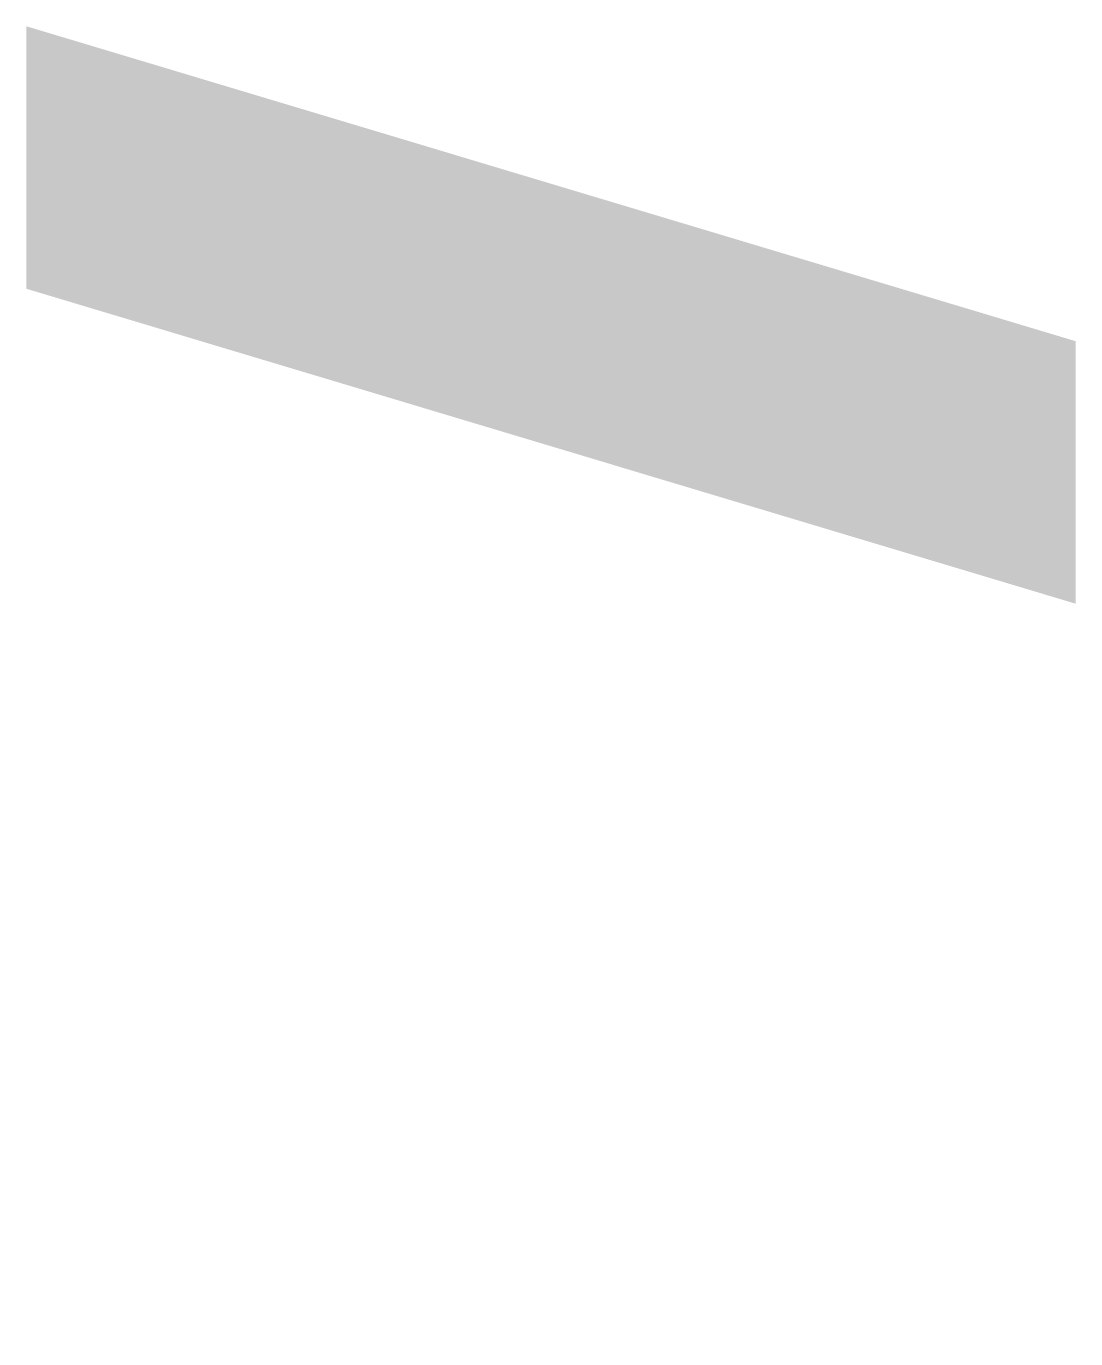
# Model space of a CAD drawing. Header units: millimetres. Extents: x -999999999.991 to -999999999.9814, y 3399999999.9972 to 3400000000.0092.
import ezdxf

# ---------------------------------------------------------------- set-up
doc = ezdxf.new("R2010")
doc.units = ezdxf.units.MM

# ---------------------------------------------------------------- blocks, each defined once
blk = doc.blocks.new('B0', base_point=(1, -2, 3))
at = {"extrusion": (0, 3, 4)}
blk.add_trace([(0, 0, 7), (3, 0, 7), (0, 4, 7), (3, 4, 7)], dxfattribs=at)

msp = doc.modelspace()

# ---------------------------------------------------------------- block references
at = {"extrusion": (0, 3, 4), "xscale": 0.001, "yscale": 0.003, "zscale": 0.002, "rotation": 90}
msp.add_blockref('B0', (1000000000, -2000000000, 3000000000), dxfattribs=at)

doc.saveas('drawing.dxf')
